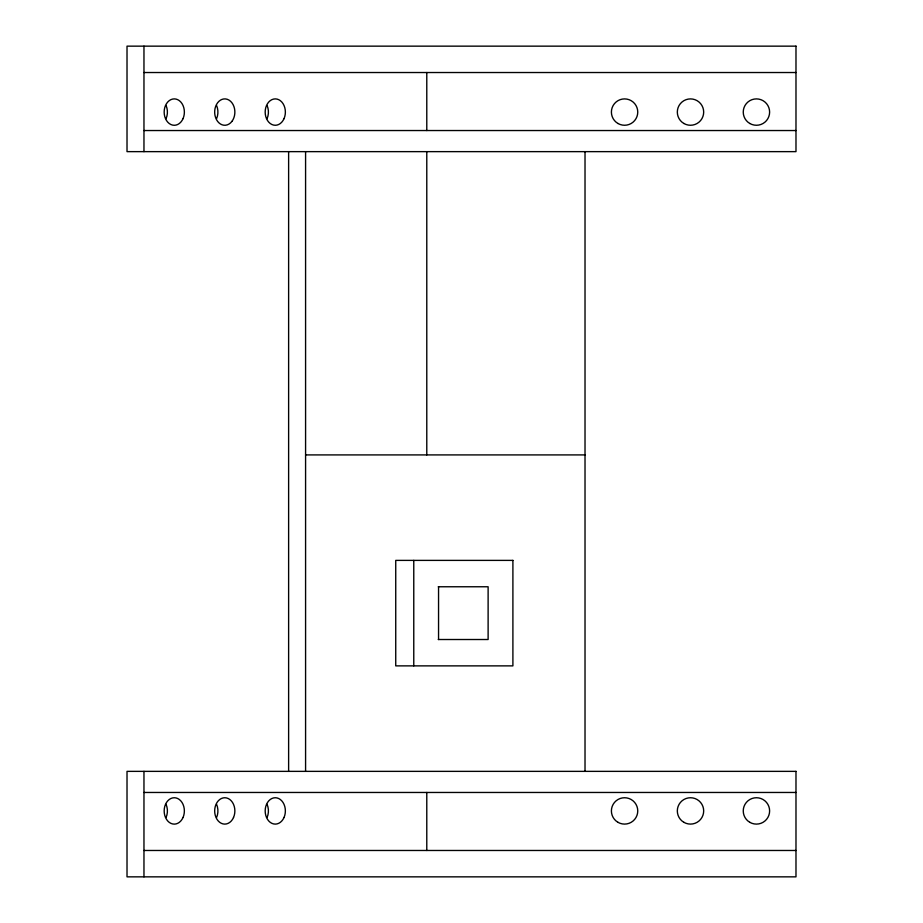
<?xml version="1.0" encoding="UTF-8"?>
<svg xmlns="http://www.w3.org/2000/svg" width="923" height="923" viewBox="0 0 923 923"><rect width="100%" height="100%" fill="white"/><g stroke="black" fill="none" stroke-linecap="round" stroke-linejoin="round"><path stroke-width="1.38" d="M143.965 72.525L795.984 72.525M143.965 130.535L795.984 130.535M305.582 454.912L585.02 454.912M438.275 586.763L488.117 586.763L488.117 639.512L438.275 639.512M143.965 792.465L795.984 792.465M143.965 850.475L795.984 850.475M585.02 151.637L585.02 771.363M438.552 586.763L438.552 639.512M426.784 72.525L426.784 130.535M426.784 151.637L426.784 454.912M426.784 792.465L426.784 850.475M413.769 560.388L413.769 665.875M305.582 151.637L305.582 771.363M288.622 151.637L288.622 771.363M143.965 46.15L143.965 151.637M143.965 771.363L143.965 876.85M166.059 804.325A13.187 10.095 -90 0 1 166.059 817.513M267.07 804.325A13.187 10.095 -90 0 1 267.07 817.513M216.57 804.325A13.187 10.095 -90 0 1 216.57 817.513M166.059 105.487A13.187 10.095 90 0 1 166.059 118.675M216.57 105.487A13.187 10.095 -90 0 1 216.57 118.675M267.07 105.487A13.187 10.095 -90 0 1 267.07 118.675M795.984 46.15L127.016 46.15L127.016 151.637L795.984 151.637L795.984 46.15M512.9 560.388L395.736 560.388L395.736 665.875L512.9 665.875L512.9 560.388M795.984 771.363L127.016 771.363L127.016 876.85L795.984 876.85L795.984 771.363M617.983 822.335A13.187 13.187 0 0 0 637.758 810.925A13.187 13.187 0 0 0 617.983 799.503A13.187 13.187 0 0 0 617.983 822.335M683.908 822.335A13.187 13.187 0 0 0 703.684 810.925A13.187 13.187 0 0 0 683.908 799.503A13.187 13.187 0 0 0 683.908 822.335M617.983 123.497A13.187 13.187 0 0 0 637.758 112.075A13.187 13.187 0 0 0 617.983 100.665A13.187 13.187 0 0 0 617.983 123.497M749.834 822.335A13.187 13.187 0 0 0 769.62 810.925A13.187 13.187 0 0 0 749.834 799.503A13.187 13.187 0 0 0 749.834 822.335M749.834 123.497A13.187 13.187 0 0 0 769.62 112.075A13.187 13.187 0 0 0 749.834 100.665A13.187 13.187 0 0 0 749.834 123.497M683.908 123.497A13.187 13.187 0 0 0 703.684 112.075A13.187 13.187 0 0 0 683.908 100.665A13.187 13.187 0 0 0 683.908 123.497M284.019 817.513A13.187 10.095 -90 0 0 275.273 797.737A13.187 10.095 -90 0 0 266.528 817.513A13.187 10.095 -90 0 0 284.019 817.513M233.519 817.513A13.187 10.095 -90 0 0 224.774 797.737A13.187 10.095 -90 0 0 216.028 817.513A13.187 10.095 -90 0 0 233.519 817.513M183.019 817.513A13.187 10.095 -90 0 0 174.262 797.737A13.187 10.095 -90 0 0 165.517 817.513A13.187 10.095 -90 0 0 183.019 817.513M231.915 121.398A13.187 10.095 -90 0 0 227.381 99.338A13.187 10.095 -90 0 0 215.013 115.49A13.187 10.095 -90 0 0 231.915 121.398M284.019 118.675A13.187 10.095 -90 0 0 275.273 98.888A13.187 10.095 -90 0 0 266.528 118.675A13.187 10.095 -90 0 0 284.019 118.675M183.019 118.675A13.187 10.095 -90 0 0 174.262 98.888A13.187 10.095 -90 0 0 165.517 118.675A13.187 10.095 -90 0 0 183.019 118.675"/></g></svg>
